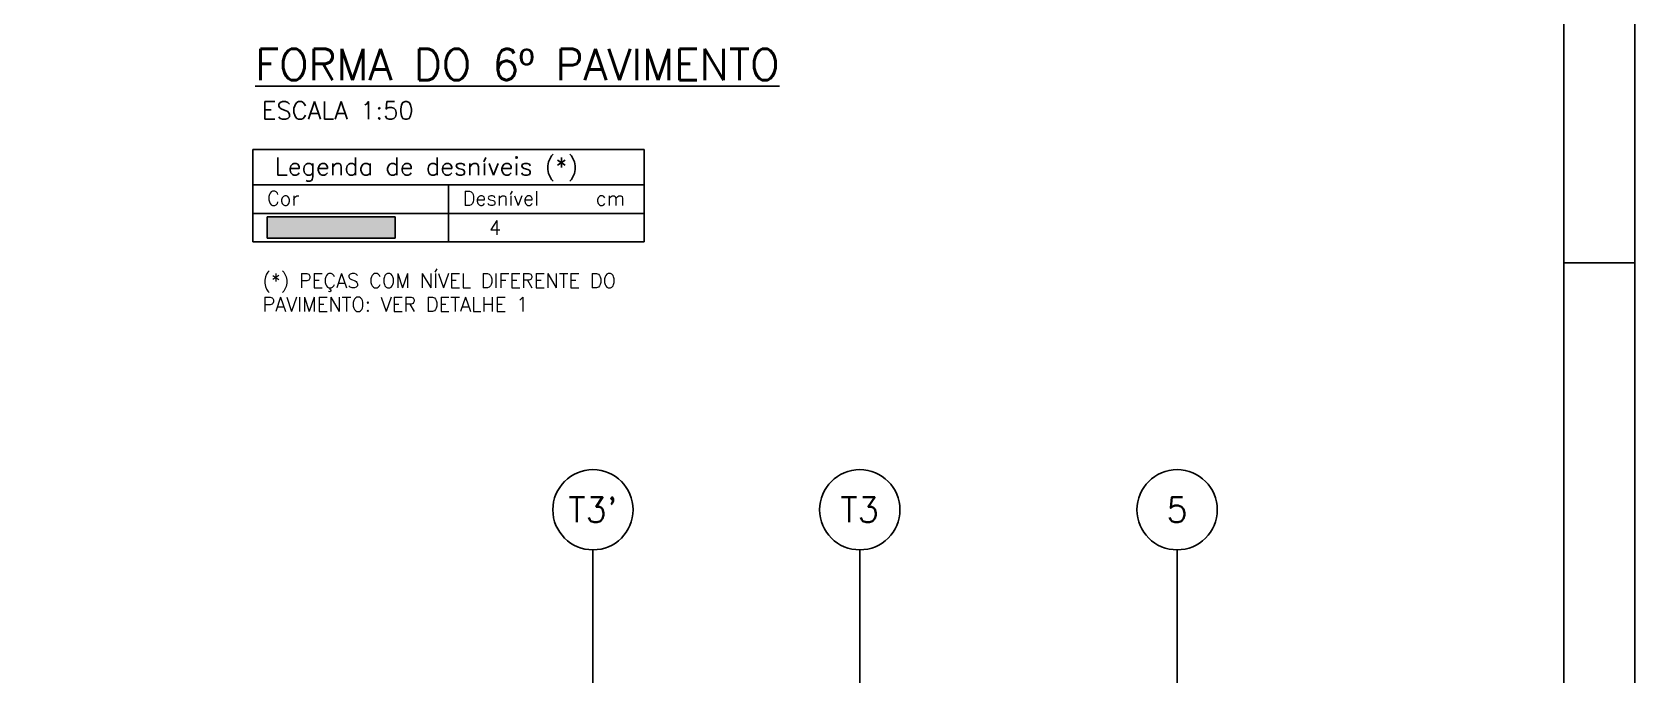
# Model space of a CAD drawing. Header units: millimetres. Extents: x -832 to 3668, y -1574 to 5296.
# Drawn here: x 2541 to 3668, y 381 to 833 of the extents above; entities that cross this region are included whole.
import ezdxf
from ezdxf.enums import TextEntityAlignment as Align

# ---------------------------------------------------------------- set-up
doc = ezdxf.new("R2010")
doc.units = ezdxf.units.MM
doc.header["$LTSCALE"] = 50
doc.linetypes.add('EIXO', pattern=[6.8, 6, -0.4, 0, -0.4])
for name, color, linetype in [('AR-TEXTO_REGUA 120_1-200', 4, 'Continuous'), ('F-EIXO', 12, 'EIXO'), ('F-MARGEM', 1, 'Continuous'), ('F-TABELA-NÍVEIS', 1, 'Continuous'), ('F-TEXTO', 6, 'Continuous')]:
    doc.layers.add(name, color=color, linetype=linetype)
doc.layers.add('F-DESNIVEL-3', color=7, linetype='Continuous', true_color=0xd5c7ff)
doc.styles.add('MCP', font='romans.shx')
doc.styles.add('REGUA-120-esc1_200', font='simplex.shx', dxfattribs={"height": 0.6})
doc.styles.add('ROMANS', font='romans.shx')
pattern_1 = [(0, (0, 0), (0, 6.985), [5.08, -1.905]), (90, (0, 0), (-6.985, 4e-16), [5.08, -1.905])]

# ---------------------------------------------------------------- blocks, each defined once
blk = doc.blocks.new('A0-1L_900')
at = {"layer": 'F-MARGEM', "color": 2}
blk.add_line((44.9, 1), (44.9, 0), dxfattribs=at)
blk.add_lwpolyline([(0, 0), (0, 90), (137.4, 90), (137.4, 0)], close=True, dxfattribs=at)
at = {"layer": 'F-MARGEM', "color": 7}
blk.add_lwpolyline([(2.5, 89), (136.4, 89), (136.4, 1), (2.5, 1)], close=True, dxfattribs=at)
blk = doc.blocks.new('*U8')
at = {"layer": 'F-EIXO'}
blk.add_line((0, 0), (0, -556.6), dxfattribs=at)
at = {"layer": 'F-EIXO', "color": 2, "linetype": 'Continuous'}
blk.add_circle((0, 28.2), 28.2, dxfattribs=at)
at = {"layer": 'F-TEXTO', "style": 'ROMANS'}
blk.add_attdef('EIXO', text='', height=17.5, rotation=360, dxfattribs=at).set_placement((0, 28.2), align=Align.MIDDLE_CENTER)

msp = doc.modelspace()

# ---------------------------------------------------------------- hatches: boundary and pattern name
h = msp.add_hatch()
h.set_pattern_fill('ANGLE', color=256)
h.set_pattern_definition(pattern_1)
h.paths.add_polyline_path([(2688.15, 788.08), (3128.51, 788.08), (3128.51, 827.45), (2688.15, 827.45)], flags=9)
h = msp.add_hatch()
h.set_pattern_fill('ANGLE', color=256)
h.set_pattern_definition(pattern_1)
h.paths.add_polyline_path([(2699.7, 768.28), (2827.98, 768.28), (2827.98, 787.03), (2699.7, 787.03)], flags=9)
h = msp.add_hatch()
h.set_pattern_fill('ANGLE', color=256)
h.set_pattern_definition(pattern_1)
h.paths.add_polyline_path([(2709.5, 723.1), (2961.88, 723.1), (2961.88, 751.67), (2709.5, 751.67)], flags=9)
h = msp.add_hatch()
h.set_pattern_fill('ANGLE', color=256)
h.set_pattern_definition(pattern_1)
h.paths.add_polyline_path([(2705.33, 708.36), (2733.67, 708.36), (2733.67, 723.36), (2705.33, 723.36)], flags=9)
h = msp.add_hatch()
h.set_pattern_fill('ANGLE', color=256)
h.set_pattern_definition(pattern_1)
h.paths.add_polyline_path([(2843.31, 708.36), (2905.45, 708.36), (2905.45, 723.36), (2843.31, 723.36)], flags=9)
h = msp.add_hatch()
h.set_pattern_fill('ANGLE', color=256)
h.set_pattern_definition(pattern_1)
h.paths.add_polyline_path([(2937.2, 709.19), (2960.06, 709.19), (2960.06, 719.19), (2937.2, 719.19)], flags=9)
h = msp.add_hatch()
h.set_pattern_fill('ANGLE', color=256)
h.set_pattern_definition(pattern_1)
h.paths.add_polyline_path([(2861.29, 687.73), (2873.43, 687.73), (2873.43, 702.73), (2861.29, 702.73)], flags=25)
h = msp.add_hatch()
h.set_pattern_fill('ANGLE', color=256)
h.set_pattern_definition(pattern_1)
h.paths.add_polyline_path([(2861.29, 687.73), (2873.43, 687.73), (2873.43, 702.73), (2861.29, 702.73)], flags=25)
h = msp.add_hatch()
h.set_pattern_fill('ANGLE', color=256)
h.set_pattern_definition(pattern_1)
h.paths.add_polyline_path([(2700.64, 631.85), (2960.4, 631.85), (2960.4, 665.42), (2700.64, 665.42)], flags=9)

# ---------------------------------------------------------------- linework, layer by layer
at = {"layer": 'F-DESNIVEL-3'}
for points in [[(2706.4, 687.73), (2796.4, 687.73), (2796.4, 702.73)], [(2706.4, 687.73), (2796.4, 702.73), (2706.4, 702.73)], [(2706.4, 687.73), (2706.4, 702.73), (2706.4, 687.73)]]:
    msp.add_solid(points, dxfattribs=at)
at = {"layer": 'F-TABELA-NÍVEIS'}
for p, q in [((2696.4, 750.23), (2696.4, 705.23)), ((2696.4, 750.23), (2971.4, 750.23)), ((2971.4, 750.23), (2971.4, 725.23)), ((2696.4, 725.23), (2971.4, 725.23)), ((2833.9, 725.23), (2833.9, 705.23)), ((2971.4, 725.23), (2971.4, 705.23)), ((2696.4, 705.23), (2971.4, 705.23)), ((2696.4, 685.23), (2696.4, 705.23)), ((2796.4, 702.73), (2706.4, 702.73)), ((2706.4, 702.73), (2706.4, 687.73)), ((2796.4, 687.73), (2796.4, 702.73)), ((2833.9, 705.23), (2833.9, 685.23)), ((2971.4, 705.23), (2971.4, 685.23)), ((2706.4, 687.73), (2796.4, 687.73)), ((2696.4, 685.23), (2971.4, 685.23))]:
    msp.add_line(p, q, dxfattribs=at)

# ---------------------------------------------------------------- block references
at = {"layer": 'F-EIXO', "linetype": 'Continuous'}
for p, values in [((2935.46, 468.6), {'EIXO': "T3'"}), ((3122.96, 468.6), {'EIXO': 'T3'}), ((3345.96, 468.6), {'EIXO': '5'})]:
    msp.add_blockref('*U8', p, dxfattribs=at).add_auto_attribs(values)
at = {"layer": 'F-MARGEM', "xscale": 50, "yscale": 50, "zscale": 50, "rotation": 90}
msp.add_blockref('A0-1L_900', (3667.68, -1574.47), dxfattribs=at)

# ---------------------------------------------------------------- texts
at = {"layer": 'AR-TEXTO_REGUA 120_1-200', "color": 2, "style": 'REGUA-120-esc1_200'}
msp.add_text('ESCALA 1:50', height=12.5, dxfattribs=at).set_placement((2702.83, 771.4))
at = {"layer": 'F-TABELA-NÍVEIS', "color": 3, "style": 'MCP'}
msp.add_text('Legenda de desníveis (*)', height=12.5, dxfattribs=at).set_placement((2711.88, 732.03))
at = {"layer": 'F-TABELA-NÍVEIS', "color": 2, "style": 'MCP'}
for s, p in [('Cor', (2706.4, 710.86)), ('Desnível', (2843.9, 710.86)), ('cm', (2937.44, 710.86)), ('4', (2862.36, 690.23))]:
    msp.add_text(s, height=10, dxfattribs=at).set_placement(p)
at = {"layer": 'F-TABELA-NÍVEIS', "style": 'MCP'}
msp.add_text('4', height=10, dxfattribs=at).set_placement((2862.36, 690.23))
at = {"layer": 'F-TABELA-NÍVEIS', "color": 2, "insert": (2703.14, 662.92), "char_height": 10, "width": 276.9593, "attachment_point": 1, "style": 'MCP'}
msp.add_mtext('(*) PEÇAS COM NÍVEL DIFERENTE DO PAVIMENTO: VER DETALHE 1', dxfattribs=at)
at = {"layer": 'F-TEXTO', "style": 'ROMANS'}
msp.add_text('%%UFORMA DO 6º PAVIMENTO', height=21.875, dxfattribs=at).set_placement((2697.99, 799.01))

doc.saveas('drawing.dxf')
